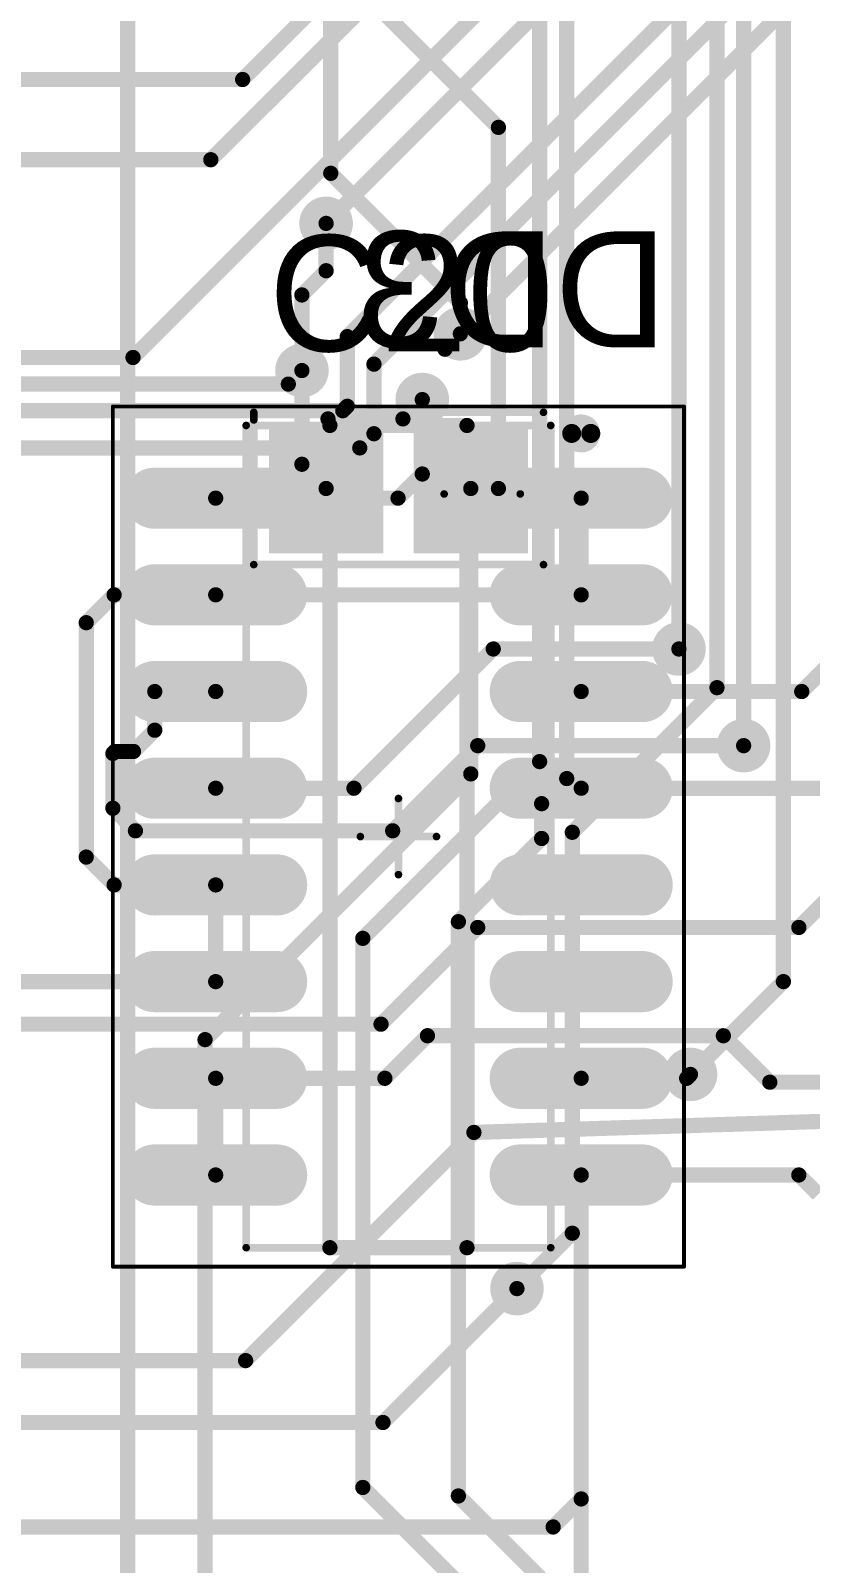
# Model space of a CAD drawing. Header units: millimetres. Extents: x 242 to 402, y 147 to 267.
# Drawn here: x 289.68 to 299.92, y 164.44 to 184.58 of the extents above; entities that cross this region are included whole.
import ezdxf

# ---------------------------------------------------------------- set-up
doc = ezdxf.new("R2010")
doc.units = ezdxf.units.MM
for name, color, linetype in [('BottomLayer', 5, 'Continuous'), ('BottomOverlay', 54, 'Continuous'), ('BottomPaste', 16, 'Continuous'), ('BottomSolder', 6, 'Continuous'), ('Mechanical13', 56, 'Continuous'), ('Mechanical15', 56, 'Continuous'), ('MultiLayer', 9, 'Continuous'), ('TopLayer', 1, 'Continuous'), ('TopOverlay', 2, 'Continuous'), ('TopPaste', 8, 'Continuous'), ('TopSolder', 216, 'Continuous'), ('ViaHoleLayer', 16, 'Continuous')]:
    doc.layers.add(name, color=color, linetype=linetype)

msp = doc.modelspace()

# ---------------------------------------------------------------- linework, layer by layer
at = {"layer": 'BottomLayer'}
for points, const_width in [([(292.049, 182.88), (301.879, 192.71)], 0.2), ([(291.027, 180.283), (302.895, 192.151)], 0.2), ([(293.563, 182.044), (302.146, 190.627)], 0.2), ([(293.841, 180.557), (302.895, 189.611)], 0.2), ([(292.467, 183.934), (296.159, 187.626)], 0.2), ([(294.191, 180.195), (301.067, 187.071)], 0.2), ([(295.123, 180.391), (300.279, 185.547)], 0.2), ([(282.537, 183.934), (292.467, 183.934)], 0.2), ([(285.178, 182.88), (292.049, 182.88)], 0.2), ([(293.841, 179.642), (293.841, 180.557)], 0.2), ([(285.82, 180.283), (291.027, 180.283)], 0.2), ([(293.067, 179.933), (293.245, 180.111)], 0.2), ([(294.191, 179.281), (294.191, 180.195)], 0.2), ([(289.141, 179.933), (293.067, 179.933)], 0.2), ([(294.826, 178.752), (294.826, 179.73)], 0.2), ([(289.286, 179.583), (293.782, 179.583)], 0.2), ([(293.782, 179.583), (293.841, 179.642)], 0.2), ([(294.005, 179.095), (294.191, 179.281)], 0.2), ([(289.293, 179.095), (294.005, 179.095)], 0.2), ([(294.508, 178.435), (294.826, 178.752)], 0.2), ([(291.313, 178.435), (292.913, 178.435)], 0.6), ([(296.113, 178.435), (297.713, 178.435)], 0.6), ([(292.113, 178.435), (294.508, 178.435)], 0.2), ([(296.913, 177.165), (296.913, 178.435)], 0.2), ([(291.313, 177.165), (292.913, 177.165)], 0.6), ([(296.113, 177.165), (297.713, 177.165)], 0.6), ([(290.413, 176.799), (290.779, 177.165)], 0.2), ([(290.779, 177.165), (292.113, 177.165)], 0.2), ([(292.113, 177.165), (296.913, 177.165)], 0.2), ([(290.413, 173.721), (290.413, 176.799)], 0.2), ([(293.929, 174.625), (295.758, 176.454)], 0.2), ([(295.758, 176.454), (298.196, 176.454)], 0.2), ([(291.313, 175.895), (292.913, 175.895)], 0.6), ([(296.113, 175.895), (297.713, 175.895)], 0.6), ([(299.809, 175.895), (300.126, 176.213)], 0.2), ([(291.313, 175.387), (291.313, 175.895)], 0.2), ([(291.313, 175.895), (292.113, 175.895)], 0.2), ([(296.913, 175.895), (299.809, 175.895)], 0.2), ([(299.771, 172.796), (302.717, 175.743)], 0.2), ([(291.033, 175.108), (291.313, 175.387)], 0.2), ([(290.763, 175.082), (290.788, 175.108)], 0.2), ([(290.763, 174.362), (290.763, 175.082)], 0.2), ([(290.788, 175.108), (291.033, 175.108)], 0.2), ([(294.437, 174.066), (295.554, 175.184)], 0.2), ([(295.554, 175.184), (299.046, 175.184)], 0.2), ([(291.313, 174.625), (292.913, 174.625)], 0.6), ([(296.113, 174.625), (297.713, 174.625)], 0.6), ([(292.113, 174.625), (293.929, 174.625)], 0.2), ([(296.913, 174.625), (300.876, 174.625)], 0.2), ([(290.763, 174.362), (291.059, 174.066)], 0.2), ([(291.059, 174.066), (294.437, 174.066)], 0.2), ([(290.413, 173.721), (290.779, 173.355)], 0.2), ([(291.313, 173.355), (292.913, 173.355)], 0.6), ([(296.113, 173.355), (297.713, 173.355)], 0.6), ([(290.779, 173.355), (292.113, 173.355)], 0.2), ([(292.113, 172.085), (292.113, 173.355)], 0.2), ([(294.284, 171.526), (295.554, 172.796)], 0.2), ([(295.554, 172.796), (299.771, 172.796)], 0.2), ([(291.313, 172.085), (292.913, 172.085)], 0.6), ([(296.113, 172.085), (297.713, 172.085)], 0.6), ([(275.019, 172.085), (292.113, 172.085)], 0.2), ([(286.525, 171.526), (294.284, 171.526)], 0.2), ([(294.335, 170.815), (294.894, 171.374)], 0.2), ([(294.894, 171.374), (298.78, 171.374)], 0.2), ([(298.78, 171.374), (299.39, 170.764)], 0.2), ([(291.313, 170.815), (292.913, 170.815)], 0.6), ([(296.113, 170.815), (297.713, 170.815)], 0.6), ([(298.298, 170.815), (298.348, 170.866)], 0.2), ([(292.113, 170.815), (294.335, 170.815)], 0.2), ([(292.113, 169.545), (292.113, 170.815)], 0.2), ([(296.913, 170.815), (298.298, 170.815)], 0.2), ([(299.39, 170.764), (358.47, 170.764)], 0.2), ([(295.504, 170.104), (301.904, 170.307)], 0.2), ([(292.506, 167.107), (295.504, 170.104)], 0.2), ([(291.313, 169.545), (292.913, 169.545)], 0.6), ([(296.113, 169.545), (297.713, 169.545)], 0.6), ([(296.913, 165.29), (296.913, 169.545)], 0.2), ([(296.913, 169.545), (299.771, 169.545)], 0.2), ([(299.771, 169.545), (300.025, 169.291)], 0.2), ([(294.31, 166.294), (296.069, 168.053)], 0.2), ([(279.044, 167.107), (292.506, 167.107)], 0.2), ([(275.996, 166.294), (294.31, 166.294)], 0.2), ([(296.545, 164.922), (296.913, 165.29)], 0.2), ([(296.913, 163.513), (296.913, 165.29)], 0.2), ([(275.196, 164.922), (296.545, 164.922)], 0.2)]:
    msp.add_lwpolyline(points, dxfattribs=dict(at, const_width=const_width))
for points, const_width in [([(292.417, 183.934, 1), (292.517, 183.934, 1)], 0.1), ([(292.417, 183.934, 1), (292.517, 183.934, 1)], 0.1), ([(291.999, 182.88, 1), (292.099, 182.88, 1)], 0.1), ([(291.999, 182.88, 1), (292.099, 182.88, 1)], 0.1), ([(293.438, 182.044, 1), (293.688, 182.044, 1)], 0.25), ([(293.513, 182.044, 1), (293.613, 182.044, 1)], 0.1), ([(295.201, 180.594, 1), (295.451, 180.594, 1)], 0.25), ([(293.791, 180.557, 1), (293.891, 180.557, 1)], 0.1), ([(293.791, 180.557, 1), (293.891, 180.557, 1)], 0.1), ([(290.977, 180.283, 1), (291.077, 180.283, 1)], 0.1), ([(290.977, 180.283, 1), (291.077, 180.283, 1)], 0.1), ([(295.073, 180.391, 1), (295.173, 180.391, 1)], 0.1), ([(293.12, 180.111, 1), (293.37, 180.111, 1)], 0.25), ([(293.195, 180.111, 1), (293.295, 180.111, 1)], 0.1), ([(294.141, 180.195, 1), (294.241, 180.195, 1)], 0.1), ([(294.141, 180.195, 1), (294.241, 180.195, 1)], 0.1), ([(293.017, 179.933, 1), (293.117, 179.933, 1)], 0.1), ([(293.017, 179.933, 1), (293.117, 179.933, 1)], 0.1), ([(294.701, 179.73, 1), (294.951, 179.73, 1)], 0.25), ([(294.776, 179.73, 1), (294.876, 179.73, 1)], 0.1), ([(293.732, 179.583, 1), (293.832, 179.583, 1)], 0.1), ([(293.732, 179.583, 1), (293.832, 179.583, 1)], 0.1), ([(293.791, 179.642, 1), (293.891, 179.642, 1)], 0.1), ([(293.791, 179.642, 1), (293.891, 179.642, 1)], 0.1), ([(294.141, 179.281, 1), (294.241, 179.281, 1)], 0.1), ([(294.141, 179.281, 1), (294.241, 179.281, 1)], 0.1), ([(293.955, 179.095, 1), (294.055, 179.095, 1)], 0.1), ([(293.955, 179.095, 1), (294.055, 179.095, 1)], 0.1), ([(294.776, 178.752, 1), (294.876, 178.752, 1)], 0.1), ([(294.776, 178.752, 1), (294.876, 178.752, 1)], 0.1), ([(291.163, 178.435, 1), (291.463, 178.435, 1)], 0.3), ([(292.763, 178.435, 1), (293.063, 178.435, 1)], 0.3), ([(295.963, 178.435, 1), (296.263, 178.435, 1)], 0.3), ([(297.563, 178.435, 1), (297.863, 178.435, 1)], 0.3), ([(292.063, 178.435, 1), (292.163, 178.435, 1)], 0.1), ([(294.458, 178.435, 1), (294.558, 178.435, 1)], 0.1), ([(294.458, 178.435, 1), (294.558, 178.435, 1)], 0.1), ([(296.863, 178.435, 1), (296.963, 178.435, 1)], 0.1), ([(291.163, 177.165, 1), (291.463, 177.165, 1)], 0.3), ([(292.763, 177.165, 1), (293.063, 177.165, 1)], 0.3), ([(295.963, 177.165, 1), (296.263, 177.165, 1)], 0.3), ([(297.563, 177.165, 1), (297.863, 177.165, 1)], 0.3), ([(290.729, 177.165, 1), (290.829, 177.165, 1)], 0.1), ([(290.729, 177.165, 1), (290.829, 177.165, 1)], 0.1), ([(292.063, 177.165, 1), (292.163, 177.165, 1)], 0.1), ([(292.063, 177.165, 1), (292.163, 177.165, 1)], 0.1), ([(296.863, 177.165, 1), (296.963, 177.165, 1)], 0.1), ([(296.863, 177.165, 1), (296.963, 177.165, 1)], 0.1), ([(290.363, 176.799, 1), (290.463, 176.799, 1)], 0.1), ([(290.363, 176.799, 1), (290.463, 176.799, 1)], 0.1), ([(295.708, 176.454, 1), (295.808, 176.454, 1)], 0.1), ([(295.708, 176.454, 1), (295.808, 176.454, 1)], 0.1), ([(298.071, 176.454, 1), (298.321, 176.454, 1)], 0.25), ([(298.146, 176.454, 1), (298.246, 176.454, 1)], 0.1), ([(291.163, 175.895, 1), (291.463, 175.895, 1)], 0.3), ([(292.763, 175.895, 1), (293.063, 175.895, 1)], 0.3), ([(295.963, 175.895, 1), (296.263, 175.895, 1)], 0.3), ([(297.563, 175.895, 1), (297.863, 175.895, 1)], 0.3), ([(291.263, 175.895, 1), (291.363, 175.895, 1)], 0.1), ([(291.263, 175.895, 1), (291.363, 175.895, 1)], 0.1), ([(292.063, 175.895, 1), (292.163, 175.895, 1)], 0.1), ([(296.863, 175.895, 1), (296.963, 175.895, 1)], 0.1), ([(299.759, 175.895, 1), (299.859, 175.895, 1)], 0.1), ([(299.759, 175.895, 1), (299.859, 175.895, 1)], 0.1), ([(291.263, 175.387, 1), (291.363, 175.387, 1)], 0.1), ([(291.263, 175.387, 1), (291.363, 175.387, 1)], 0.1), ([(298.921, 175.184, 1), (299.171, 175.184, 1)], 0.25), ([(290.713, 175.082, 1), (290.813, 175.082, 1)], 0.1), ([(290.713, 175.082, 1), (290.813, 175.082, 1)], 0.1), ([(290.738, 175.108, 1), (290.838, 175.108, 1)], 0.1), ([(290.738, 175.108, 1), (290.838, 175.108, 1)], 0.1), ([(290.983, 175.108, 1), (291.083, 175.108, 1)], 0.1), ([(290.983, 175.108, 1), (291.083, 175.108, 1)], 0.1), ([(295.504, 175.184, 1), (295.604, 175.184, 1)], 0.1), ([(295.504, 175.184, 1), (295.604, 175.184, 1)], 0.1), ([(298.996, 175.184, 1), (299.096, 175.184, 1)], 0.1), ([(291.163, 174.625, 1), (291.463, 174.625, 1)], 0.3), ([(292.763, 174.625, 1), (293.063, 174.625, 1)], 0.3), ([(295.963, 174.625, 1), (296.263, 174.625, 1)], 0.3), ([(297.563, 174.625, 1), (297.863, 174.625, 1)], 0.3), ([(292.063, 174.625, 1), (292.163, 174.625, 1)], 0.1), ([(293.879, 174.625, 1), (293.979, 174.625, 1)], 0.1), ([(293.879, 174.625, 1), (293.979, 174.625, 1)], 0.1), ([(296.863, 174.625, 1), (296.963, 174.625, 1)], 0.1), ([(290.713, 174.362, 1), (290.813, 174.362, 1)], 0.1), ([(290.713, 174.362, 1), (290.813, 174.362, 1)], 0.1), ([(291.009, 174.066, 1), (291.109, 174.066, 1)], 0.1), ([(291.009, 174.066, 1), (291.109, 174.066, 1)], 0.1), ([(294.387, 174.066, 1), (294.487, 174.066, 1)], 0.1), ([(294.387, 174.066, 1), (294.487, 174.066, 1)], 0.1), ([(290.363, 173.721, 1), (290.463, 173.721, 1)], 0.1), ([(290.363, 173.721, 1), (290.463, 173.721, 1)], 0.1), ([(291.163, 173.355, 1), (291.463, 173.355, 1)], 0.3), ([(292.763, 173.355, 1), (293.063, 173.355, 1)], 0.3), ([(295.963, 173.355, 1), (296.263, 173.355, 1)], 0.3), ([(297.563, 173.355, 1), (297.863, 173.355, 1)], 0.3), ([(290.729, 173.355, 1), (290.829, 173.355, 1)], 0.1), ([(290.729, 173.355, 1), (290.829, 173.355, 1)], 0.1), ([(292.063, 173.355, 1), (292.163, 173.355, 1)], 0.1), ([(292.063, 173.355, 1), (292.163, 173.355, 1)], 0.1), ([(295.504, 172.796, 1), (295.604, 172.796, 1)], 0.1), ([(295.504, 172.796, 1), (295.604, 172.796, 1)], 0.1), ([(299.721, 172.796, 1), (299.821, 172.796, 1)], 0.1), ([(299.721, 172.796, 1), (299.821, 172.796, 1)], 0.1), ([(291.163, 172.085, 1), (291.463, 172.085, 1)], 0.3), ([(292.763, 172.085, 1), (293.063, 172.085, 1)], 0.3), ([(295.963, 172.085, 1), (296.263, 172.085, 1)], 0.3), ([(297.563, 172.085, 1), (297.863, 172.085, 1)], 0.3), ([(292.063, 172.085, 1), (292.163, 172.085, 1)], 0.1), ([(292.063, 172.085, 1), (292.163, 172.085, 1)], 0.1), ([(294.234, 171.526, 1), (294.334, 171.526, 1)], 0.1), ([(294.234, 171.526, 1), (294.334, 171.526, 1)], 0.1), ([(294.844, 171.374, 1), (294.944, 171.374, 1)], 0.1), ([(294.844, 171.374, 1), (294.944, 171.374, 1)], 0.1), ([(298.73, 171.374, 1), (298.83, 171.374, 1)], 0.1), ([(298.73, 171.374, 1), (298.83, 171.374, 1)], 0.1), ([(291.163, 170.815, 1), (291.463, 170.815, 1)], 0.3), ([(292.763, 170.815, 1), (293.063, 170.815, 1)], 0.3), ([(295.963, 170.815, 1), (296.263, 170.815, 1)], 0.3), ([(297.563, 170.815, 1), (297.863, 170.815, 1)], 0.3), ([(298.223, 170.866, 1), (298.473, 170.866, 1)], 0.25), ([(298.298, 170.866, 1), (298.398, 170.866, 1)], 0.1), ([(292.063, 170.815, 1), (292.163, 170.815, 1)], 0.1), ([(292.063, 170.815, 1), (292.163, 170.815, 1)], 0.1), ([(294.285, 170.815, 1), (294.385, 170.815, 1)], 0.1), ([(294.285, 170.815, 1), (294.385, 170.815, 1)], 0.1), ([(296.863, 170.815, 1), (296.963, 170.815, 1)], 0.1), ([(298.248, 170.815, 1), (298.348, 170.815, 1)], 0.1), ([(298.248, 170.815, 1), (298.348, 170.815, 1)], 0.1), ([(299.34, 170.764, 1), (299.44, 170.764, 1)], 0.1), ([(299.34, 170.764, 1), (299.44, 170.764, 1)], 0.1), ([(295.454, 170.104, 1), (295.554, 170.104, 1)], 0.1), ([(295.454, 170.104, 1), (295.554, 170.104, 1)], 0.1), ([(291.163, 169.545, 1), (291.463, 169.545, 1)], 0.3), ([(292.763, 169.545, 1), (293.063, 169.545, 1)], 0.3), ([(295.963, 169.545, 1), (296.263, 169.545, 1)], 0.3), ([(297.563, 169.545, 1), (297.863, 169.545, 1)], 0.3), ([(292.063, 169.545, 1), (292.163, 169.545, 1)], 0.1), ([(296.863, 169.545, 1), (296.963, 169.545, 1)], 0.1), ([(296.863, 169.545, 1), (296.963, 169.545, 1)], 0.1), ([(299.721, 169.545, 1), (299.821, 169.545, 1)], 0.1), ([(299.721, 169.545, 1), (299.821, 169.545, 1)], 0.1), ([(295.944, 168.053, 1), (296.194, 168.053, 1)], 0.25), ([(296.019, 168.053, 1), (296.119, 168.053, 1)], 0.1), ([(292.456, 167.107, 1), (292.556, 167.107, 1)], 0.1), ([(292.456, 167.107, 1), (292.556, 167.107, 1)], 0.1), ([(294.26, 166.294, 1), (294.36, 166.294, 1)], 0.1), ([(294.26, 166.294, 1), (294.36, 166.294, 1)], 0.1), ([(296.863, 165.29, 1), (296.963, 165.29, 1)], 0.1), ([(296.863, 165.29, 1), (296.963, 165.29, 1)], 0.1), ([(296.863, 165.29, 1), (296.963, 165.29, 1)], 0.1), ([(296.495, 164.922, 1), (296.595, 164.922, 1)], 0.1), ([(296.495, 164.922, 1), (296.595, 164.922, 1)], 0.1)]:
    msp.add_lwpolyline(points, format="xyb", close=True, dxfattribs=dict(at, const_width=const_width))
at = {"layer": 'BottomOverlay', "const_width": 0.2}
for points in [[(293.613, 168.59), (293.613, 179.39)], [(293.613, 179.39), (295.413, 179.39)], [(295.413, 168.59), (295.413, 179.39)], [(293.613, 168.59), (295.413, 168.59)]]:
    msp.add_lwpolyline(points, dxfattribs=at)
at = {"layer": 'BottomOverlay'}
for points, const_width in [([(293.563, 179.39, 1), (293.663, 179.39, 1)], 0.1), ([(293.563, 179.39, 1), (293.663, 179.39, 1)], 0.1), ([(295.363, 179.39, 1), (295.463, 179.39, 1)], 0.1), ([(295.363, 179.39, 1), (295.463, 179.39, 1)], 0.1), ([(297.038, 179.285, 1), (296.788, 179.285, 1)], 0.25), ([(296.726, 179.285, 1), (296.85, 179.285, 1)], 0.125), ([(296.976, 179.285, 1), (297.101, 179.285, 1)], 0.125), ([(293.563, 168.59, 1), (293.663, 168.59, 1)], 0.1), ([(293.563, 168.59, 1), (293.663, 168.59, 1)], 0.1), ([(295.363, 168.59, 1), (295.463, 168.59, 1)], 0.1), ([(295.363, 168.59, 1), (295.463, 168.59, 1)], 0.1)]:
    msp.add_lwpolyline(points, format="xyb", close=True, dxfattribs=dict(at, const_width=const_width))
at = {"layer": 'BottomPaste', "const_width": 0.6}
for points in [[(291.313, 178.435), (292.913, 178.435)], [(296.113, 178.435), (297.713, 178.435)], [(291.313, 177.165), (292.913, 177.165)], [(296.113, 177.165), (297.713, 177.165)], [(291.313, 175.895), (292.913, 175.895)], [(296.113, 175.895), (297.713, 175.895)], [(291.313, 174.625), (292.913, 174.625)], [(296.113, 174.625), (297.713, 174.625)], [(291.313, 173.355), (292.913, 173.355)], [(296.113, 173.355), (297.713, 173.355)], [(291.313, 172.085), (292.913, 172.085)], [(296.113, 172.085), (297.713, 172.085)], [(291.313, 170.815), (292.913, 170.815)], [(296.113, 170.815), (297.713, 170.815)], [(291.313, 169.545), (292.913, 169.545)], [(296.113, 169.545), (297.713, 169.545)]]:
    msp.add_lwpolyline(points, dxfattribs=at)
at = {"layer": 'BottomPaste', "const_width": 0.3}
for points in [[(291.163, 178.435, 1), (291.463, 178.435, 1)], [(292.763, 178.435, 1), (293.063, 178.435, 1)], [(295.963, 178.435, 1), (296.263, 178.435, 1)], [(297.563, 178.435, 1), (297.863, 178.435, 1)], [(291.163, 177.165, 1), (291.463, 177.165, 1)], [(292.763, 177.165, 1), (293.063, 177.165, 1)], [(295.963, 177.165, 1), (296.263, 177.165, 1)], [(297.563, 177.165, 1), (297.863, 177.165, 1)], [(291.163, 175.895, 1), (291.463, 175.895, 1)], [(292.763, 175.895, 1), (293.063, 175.895, 1)], [(295.963, 175.895, 1), (296.263, 175.895, 1)], [(297.563, 175.895, 1), (297.863, 175.895, 1)], [(291.163, 174.625, 1), (291.463, 174.625, 1)], [(292.763, 174.625, 1), (293.063, 174.625, 1)], [(295.963, 174.625, 1), (296.263, 174.625, 1)], [(297.563, 174.625, 1), (297.863, 174.625, 1)], [(291.163, 173.355, 1), (291.463, 173.355, 1)], [(292.763, 173.355, 1), (293.063, 173.355, 1)], [(295.963, 173.355, 1), (296.263, 173.355, 1)], [(297.563, 173.355, 1), (297.863, 173.355, 1)], [(291.163, 172.085, 1), (291.463, 172.085, 1)], [(292.763, 172.085, 1), (293.063, 172.085, 1)], [(295.963, 172.085, 1), (296.263, 172.085, 1)], [(297.563, 172.085, 1), (297.863, 172.085, 1)], [(291.163, 170.815, 1), (291.463, 170.815, 1)], [(292.763, 170.815, 1), (293.063, 170.815, 1)], [(295.963, 170.815, 1), (296.263, 170.815, 1)], [(297.563, 170.815, 1), (297.863, 170.815, 1)], [(291.163, 169.545, 1), (291.463, 169.545, 1)], [(292.763, 169.545, 1), (293.063, 169.545, 1)], [(295.963, 169.545, 1), (296.263, 169.545, 1)], [(297.563, 169.545, 1), (297.863, 169.545, 1)]]:
    msp.add_lwpolyline(points, format="xyb", close=True, dxfattribs=at)
at = {"layer": 'BottomSolder'}
for points, const_width in [([(293.387, 182.044, 1), (293.739, 182.044, 1)], 0.352), ([(295.15, 180.594, 1), (295.502, 180.594, 1)], 0.352), ([(293.07, 180.111, 1), (293.421, 180.111, 1)], 0.352), ([(294.65, 179.73, 1), (295.002, 179.73, 1)], 0.352), ([(291.112, 178.435, 1), (291.514, 178.435, 1)], 0.402), ([(292.712, 178.435, 1), (293.114, 178.435, 1)], 0.402), ([(295.912, 178.435, 1), (296.314, 178.435, 1)], 0.402), ([(297.512, 178.435, 1), (297.914, 178.435, 1)], 0.402), ([(291.112, 177.165, 1), (291.514, 177.165, 1)], 0.402), ([(292.712, 177.165, 1), (293.114, 177.165, 1)], 0.402), ([(295.912, 177.165, 1), (296.314, 177.165, 1)], 0.402), ([(297.512, 177.165, 1), (297.914, 177.165, 1)], 0.402), ([(298.02, 176.454, 1), (298.372, 176.454, 1)], 0.352), ([(291.112, 175.895, 1), (291.514, 175.895, 1)], 0.402), ([(292.712, 175.895, 1), (293.114, 175.895, 1)], 0.402), ([(295.912, 175.895, 1), (296.314, 175.895, 1)], 0.402), ([(297.512, 175.895, 1), (297.914, 175.895, 1)], 0.402), ([(298.87, 175.184, 1), (299.222, 175.184, 1)], 0.352), ([(291.112, 174.625, 1), (291.514, 174.625, 1)], 0.402), ([(292.712, 174.625, 1), (293.114, 174.625, 1)], 0.402), ([(295.912, 174.625, 1), (296.314, 174.625, 1)], 0.402), ([(297.512, 174.625, 1), (297.914, 174.625, 1)], 0.402), ([(291.112, 173.355, 1), (291.514, 173.355, 1)], 0.402), ([(292.712, 173.355, 1), (293.114, 173.355, 1)], 0.402), ([(295.912, 173.355, 1), (296.314, 173.355, 1)], 0.402), ([(297.512, 173.355, 1), (297.914, 173.355, 1)], 0.402), ([(291.112, 172.085, 1), (291.514, 172.085, 1)], 0.402), ([(292.712, 172.085, 1), (293.114, 172.085, 1)], 0.402), ([(295.912, 172.085, 1), (296.314, 172.085, 1)], 0.402), ([(297.512, 172.085, 1), (297.914, 172.085, 1)], 0.402), ([(291.112, 170.815, 1), (291.514, 170.815, 1)], 0.402), ([(292.712, 170.815, 1), (293.114, 170.815, 1)], 0.402), ([(295.912, 170.815, 1), (296.314, 170.815, 1)], 0.402), ([(297.512, 170.815, 1), (297.914, 170.815, 1)], 0.402), ([(298.173, 170.866, 1), (298.524, 170.866, 1)], 0.352), ([(291.112, 169.545, 1), (291.514, 169.545, 1)], 0.402), ([(292.712, 169.545, 1), (293.114, 169.545, 1)], 0.402), ([(295.912, 169.545, 1), (296.314, 169.545, 1)], 0.402), ([(297.512, 169.545, 1), (297.914, 169.545, 1)], 0.402), ([(295.894, 168.053, 1), (296.245, 168.053, 1)], 0.352)]:
    msp.add_lwpolyline(points, format="xyb", close=True, dxfattribs=dict(at, const_width=const_width))
at = {"layer": 'BottomSolder', "const_width": 0.803}
for points in [[(291.313, 178.435), (292.913, 178.435)], [(296.113, 178.435), (297.713, 178.435)], [(291.313, 177.165), (292.913, 177.165)], [(296.113, 177.165), (297.713, 177.165)], [(291.313, 175.895), (292.913, 175.895)], [(296.113, 175.895), (297.713, 175.895)], [(291.313, 174.625), (292.913, 174.625)], [(296.113, 174.625), (297.713, 174.625)], [(291.313, 173.355), (292.913, 173.355)], [(296.113, 173.355), (297.713, 173.355)], [(291.313, 172.085), (292.913, 172.085)], [(296.113, 172.085), (297.713, 172.085)], [(291.313, 170.815), (292.913, 170.815)], [(296.113, 170.815), (297.713, 170.815)], [(291.313, 169.545), (292.913, 169.545)], [(296.113, 169.545), (297.713, 169.545)]]:
    msp.add_lwpolyline(points, dxfattribs=at)
at = {"layer": 'Mechanical13', "const_width": 0.1}
for points in [[(292.513, 168.59), (292.513, 179.39)], [(292.513, 179.39), (296.513, 179.39)], [(296.513, 168.59), (296.513, 179.39)], [(292.513, 168.59), (296.513, 168.59)]]:
    msp.add_lwpolyline(points, dxfattribs=at)
at = {"layer": 'Mechanical13'}
for points, const_width in [([(292.488, 179.39, 1), (292.538, 179.39, 1)], 0.05), ([(292.488, 179.39, 1), (292.538, 179.39, 1)], 0.05), ([(296.488, 179.39, 1), (296.538, 179.39, 1)], 0.05), ([(296.488, 179.39, 1), (296.538, 179.39, 1)], 0.05), ([(296.113, 178.49, 1), (295.113, 178.49, 1)], 0.1), ([(295.088, 178.49, 1), (295.138, 178.49, 1)], 0.05), ([(296.088, 178.49, 1), (296.138, 178.49, 1)], 0.05), ([(292.488, 168.59, 1), (292.538, 168.59, 1)], 0.05), ([(292.488, 168.59, 1), (292.538, 168.59, 1)], 0.05), ([(296.488, 168.59, 1), (296.538, 168.59, 1)], 0.05), ([(296.488, 168.59, 1), (296.538, 168.59, 1)], 0.05)]:
    msp.add_lwpolyline(points, format="xyb", close=True, dxfattribs=dict(at, const_width=const_width))
at = {"layer": 'Mechanical15'}
for points, const_width in [([(290.763, 168.34), (290.763, 179.64)], 0.05), ([(290.763, 179.64), (298.263, 179.64)], 0.05), ([(298.263, 168.34), (298.263, 179.64)], 0.05), ([(294.513, 173.49), (294.513, 174.49)], 0.1), ([(294.013, 173.99), (295.013, 173.99)], 0.1), ([(290.763, 168.34), (298.263, 168.34)], 0.05)]:
    msp.add_lwpolyline(points, dxfattribs=dict(at, const_width=const_width))
for points, const_width in [([(290.75, 179.64, 1), (290.775, 179.64, 1)], 0.025), ([(290.75, 179.64, 1), (290.775, 179.64, 1)], 0.025), ([(298.251, 179.64, 1), (298.276, 179.64, 1)], 0.025), ([(298.251, 179.64, 1), (298.276, 179.64, 1)], 0.025), ([(294.488, 174.49, 1), (294.538, 174.49, 1)], 0.05), ([(293.988, 173.99, 1), (294.038, 173.99, 1)], 0.05), ([(294.988, 173.99, 1), (295.038, 173.99, 1)], 0.05), ([(294.488, 173.49, 1), (294.538, 173.49, 1)], 0.05), ([(290.75, 168.34, 1), (290.775, 168.34, 1)], 0.025), ([(290.75, 168.34, 1), (290.775, 168.34, 1)], 0.025), ([(298.251, 168.34, 1), (298.276, 168.34, 1)], 0.025), ([(298.251, 168.34, 1), (298.276, 168.34, 1)], 0.025)]:
    msp.add_lwpolyline(points, format="xyb", close=True, dxfattribs=dict(at, const_width=const_width))
at = {"layer": 'MultiLayer', "const_width": 0.25}
for points in [[(293.438, 182.044, 1), (293.688, 182.044, 1)], [(295.201, 180.594, 1), (295.451, 180.594, 1)], [(293.12, 180.111, 1), (293.37, 180.111, 1)], [(294.701, 179.73, 1), (294.951, 179.73, 1)], [(298.071, 176.454, 1), (298.321, 176.454, 1)], [(298.921, 175.184, 1), (299.171, 175.184, 1)], [(298.223, 170.866, 1), (298.473, 170.866, 1)], [(295.944, 168.053, 1), (296.194, 168.053, 1)]]:
    msp.add_lwpolyline(points, format="xyb", close=True, dxfattribs=at)
at = {"layer": 'TopLayer', "const_width": 0.2}
for points in [[(299.568, 172.085), (299.568, 219.405)], [(299.046, 175.184), (299.046, 215.075)], [(298.696, 175.946), (298.696, 199.347)], [(296.723, 174.752), (296.723, 189.154)], [(298.196, 176.454), (298.196, 188.798)], [(296.367, 174.975), (296.367, 186.766)], [(293.624, 182.702), (293.624, 186.373)], [(290.957, 153.162), (290.957, 185.468)], [(294.127, 185.003), (295.826, 183.305)], [(295.826, 178.562), (295.826, 183.305)], [(293.624, 182.702), (295.326, 181)], [(293.563, 181.422), (293.563, 182.044)], [(293.245, 181.104), (293.563, 181.422)], [(293.245, 180.111), (293.245, 181.104)], [(295.326, 180.594), (295.326, 181)], [(293.245, 178.88), (293.245, 180.111)], [(294.572, 179.476), (294.826, 179.73)], [(293.563, 178.562), (293.588, 179.476)], [(293.588, 179.476), (294.572, 179.476)], [(293.245, 178.88), (293.563, 178.562)], [(295.463, 174.813), (295.463, 178.562)], [(295.463, 178.562), (295.826, 178.562)], [(296.796, 174.046), (298.696, 175.946)], [(294.045, 172.653), (296.367, 174.975)], [(291.973, 171.323), (295.463, 174.813)], [(296.393, 174.422), (296.723, 174.752)], [(296.393, 173.965), (296.393, 174.422)], [(296.796, 168.78), (296.796, 174.046)], [(295.3, 172.872), (296.393, 173.965)], [(295.3, 165.329), (295.3, 172.872)], [(294.045, 165.441), (294.045, 172.653)], [(298.348, 170.866), (299.568, 172.085)], [(291.973, 157.226), (291.973, 171.323)], [(296.069, 168.053), (296.796, 168.78)], [(294.045, 165.441), (305.13, 154.356)], [(295.3, 165.329), (305.003, 155.626)]]:
    msp.add_lwpolyline(points, dxfattribs=at)
at = {"layer": 'TopLayer'}
for points, const_width in [([(295.776, 183.305, 1), (295.876, 183.305, 1)], 0.1), ([(295.776, 183.305, 1), (295.876, 183.305, 1)], 0.1), ([(293.574, 182.702, 1), (293.674, 182.702, 1)], 0.1), ([(293.574, 182.702, 1), (293.674, 182.702, 1)], 0.1), ([(293.438, 182.044, 1), (293.688, 182.044, 1)], 0.25), ([(293.513, 182.044, 1), (293.613, 182.044, 1)], 0.1), ([(293.513, 181.422, 1), (293.613, 181.422, 1)], 0.1), ([(293.513, 181.422, 1), (293.613, 181.422, 1)], 0.1), ([(293.195, 181.104, 1), (293.295, 181.104, 1)], 0.1), ([(293.195, 181.104, 1), (293.295, 181.104, 1)], 0.1), ([(295.276, 181, 1), (295.376, 181, 1)], 0.1), ([(295.276, 181, 1), (295.376, 181, 1)], 0.1), ([(295.201, 180.594, 1), (295.451, 180.594, 1)], 0.25), ([(295.276, 180.594, 1), (295.376, 180.594, 1)], 0.1), ([(293.12, 180.111, 1), (293.37, 180.111, 1)], 0.25), ([(293.195, 180.111, 1), (293.295, 180.111, 1)], 0.1), ([(293.195, 180.111, 1), (293.295, 180.111, 1)], 0.1), ([(294.701, 179.73, 1), (294.951, 179.73, 1)], 0.25), ([(294.776, 179.73, 1), (294.876, 179.73, 1)], 0.1), ([(293.538, 179.476, 1), (293.638, 179.476, 1)], 0.1), ([(293.538, 179.476, 1), (293.638, 179.476, 1)], 0.1), ([(294.522, 179.476, 1), (294.622, 179.476, 1)], 0.1), ([(294.522, 179.476, 1), (294.622, 179.476, 1)], 0.1), ([(293.195, 178.88, 1), (293.295, 178.88, 1)], 0.1), ([(293.195, 178.88, 1), (293.295, 178.88, 1)], 0.1), ([(293.513, 178.562, 1), (293.613, 178.562, 1)], 0.1), ([(293.513, 178.562, 1), (293.613, 178.562, 1)], 0.1), ([(295.413, 178.562, 1), (295.513, 178.562, 1)], 0.1), ([(295.413, 178.562, 1), (295.513, 178.562, 1)], 0.1), ([(295.776, 178.562, 1), (295.876, 178.562, 1)], 0.1), ([(295.776, 178.562, 1), (295.876, 178.562, 1)], 0.1), ([(298.071, 176.454, 1), (298.321, 176.454, 1)], 0.25), ([(298.146, 176.454, 1), (298.246, 176.454, 1)], 0.1), ([(298.646, 175.946, 1), (298.746, 175.946, 1)], 0.1), ([(298.646, 175.946, 1), (298.746, 175.946, 1)], 0.1), ([(298.921, 175.184, 1), (299.171, 175.184, 1)], 0.25), ([(298.996, 175.184, 1), (299.096, 175.184, 1)], 0.1), ([(296.317, 174.975, 1), (296.417, 174.975, 1)], 0.1), ([(296.317, 174.975, 1), (296.417, 174.975, 1)], 0.1), ([(295.413, 174.813, 1), (295.513, 174.813, 1)], 0.1), ([(295.413, 174.813, 1), (295.513, 174.813, 1)], 0.1), ([(296.673, 174.752, 1), (296.773, 174.752, 1)], 0.1), ([(296.673, 174.752, 1), (296.773, 174.752, 1)], 0.1), ([(296.343, 174.422, 1), (296.443, 174.422, 1)], 0.1), ([(296.343, 174.422, 1), (296.443, 174.422, 1)], 0.1), ([(296.746, 174.046, 1), (296.846, 174.046, 1)], 0.1), ([(296.746, 174.046, 1), (296.846, 174.046, 1)], 0.1), ([(296.343, 173.965, 1), (296.443, 173.965, 1)], 0.1), ([(296.343, 173.965, 1), (296.443, 173.965, 1)], 0.1), ([(295.25, 172.872, 1), (295.35, 172.872, 1)], 0.1), ([(295.25, 172.872, 1), (295.35, 172.872, 1)], 0.1), ([(293.995, 172.653, 1), (294.095, 172.653, 1)], 0.1), ([(293.995, 172.653, 1), (294.095, 172.653, 1)], 0.1), ([(299.518, 172.085, 1), (299.618, 172.085, 1)], 0.1), ([(299.518, 172.085, 1), (299.618, 172.085, 1)], 0.1), ([(291.923, 171.323, 1), (292.023, 171.323, 1)], 0.1), ([(291.923, 171.323, 1), (292.023, 171.323, 1)], 0.1), ([(298.223, 170.866, 1), (298.473, 170.866, 1)], 0.25), ([(298.298, 170.866, 1), (298.398, 170.866, 1)], 0.1), ([(296.746, 168.78, 1), (296.846, 168.78, 1)], 0.1), ([(296.746, 168.78, 1), (296.846, 168.78, 1)], 0.1), ([(295.944, 168.053, 1), (296.194, 168.053, 1)], 0.25), ([(296.019, 168.053, 1), (296.119, 168.053, 1)], 0.1), ([(293.995, 165.441, 1), (294.095, 165.441, 1)], 0.1), ([(293.995, 165.441, 1), (294.095, 165.441, 1)], 0.1), ([(295.25, 165.329, 1), (295.35, 165.329, 1)], 0.1), ([(295.25, 165.329, 1), (295.35, 165.329, 1)], 0.1)]:
    msp.add_lwpolyline(points, format="xyb", close=True, dxfattribs=dict(at, const_width=const_width))
for points in [[(294.213, 177.812), (294.213, 179.312), (292.913, 177.812), (292.913, 179.312)], [(296.113, 177.812), (296.113, 179.312), (294.813, 177.812), (294.813, 179.312)]]:
    msp.add_solid(points, dxfattribs=at)
at = {"layer": 'TopOverlay', "const_width": 0.1}
for points in [[(292.613, 179.462), (292.613, 179.562)], [(292.613, 179.562), (296.418, 179.562)], [(296.418, 177.562), (296.418, 179.562)], [(292.613, 177.562), (292.613, 179.462)], [(292.613, 177.562), (296.418, 177.562)]]:
    msp.add_lwpolyline(points, dxfattribs=at)
at = {"layer": 'TopOverlay', "const_width": 0.05}
for points in [[(292.588, 179.562, 1), (292.638, 179.562, 1)], [(292.588, 179.562, 1), (292.638, 179.562, 1)], [(296.393, 179.562, 1), (296.443, 179.562, 1)], [(296.393, 179.562, 1), (296.443, 179.562, 1)], [(292.588, 179.462, 1), (292.638, 179.462, 1)], [(292.588, 179.462, 1), (292.638, 179.462, 1)], [(292.588, 177.562, 1), (292.638, 177.562, 1)], [(292.588, 177.562, 1), (292.638, 177.562, 1)], [(296.393, 177.562, 1), (296.443, 177.562, 1)], [(296.393, 177.562, 1), (296.443, 177.562, 1)]]:
    msp.add_lwpolyline(points, format="xyb", close=True, dxfattribs=at)
at = {"layer": 'TopPaste'}
for points in [[(294.213, 177.812), (294.213, 179.312), (292.913, 177.812), (292.913, 179.312)], [(296.113, 177.812), (296.113, 179.312), (294.813, 177.812), (294.813, 179.312)]]:
    msp.add_solid(points, dxfattribs=at)
at = {"layer": 'TopSolder', "const_width": 0.352}
for points in [[(293.387, 182.044, 1), (293.739, 182.044, 1)], [(295.15, 180.594, 1), (295.502, 180.594, 1)], [(293.07, 180.111, 1), (293.421, 180.111, 1)], [(294.65, 179.73, 1), (295.002, 179.73, 1)], [(298.02, 176.454, 1), (298.372, 176.454, 1)], [(298.87, 175.184, 1), (299.222, 175.184, 1)], [(298.173, 170.866, 1), (298.524, 170.866, 1)], [(295.894, 168.053, 1), (296.245, 168.053, 1)]]:
    msp.add_lwpolyline(points, format="xyb", close=True, dxfattribs=at)
at = {"layer": 'TopSolder'}
for points in [[(294.315, 177.71), (294.315, 179.414), (292.811, 177.71), (292.811, 179.414)], [(296.215, 177.71), (296.215, 179.414), (294.711, 177.71), (294.711, 179.414)]]:
    msp.add_solid(points, dxfattribs=at)
at = {"layer": 'ViaHoleLayer', "const_width": 0.15}
for points in [[(293.488, 182.044, 1), (293.638, 182.044, 1)], [(295.251, 180.594, 1), (295.401, 180.594, 1)], [(293.17, 180.111, 1), (293.32, 180.111, 1)], [(294.751, 179.73, 1), (294.901, 179.73, 1)], [(298.121, 176.454, 1), (298.271, 176.454, 1)], [(298.971, 175.184, 1), (299.121, 175.184, 1)], [(298.273, 170.866, 1), (298.423, 170.866, 1)], [(295.994, 168.053, 1), (296.144, 168.053, 1)]]:
    msp.add_lwpolyline(points, format="xyb", close=True, dxfattribs=at)

# ---------------------------------------------------------------- texts
at = {"layer": 'BottomOverlay', "text_generation_flag": 2}
msp.add_text('DD3', height=1.524, rotation=360, dxfattribs=at).set_placement((298.044, 180.416))
at = {"layer": 'TopOverlay'}
msp.add_text('C20', height=1.524, rotation=360, dxfattribs=at).set_placement((292.811, 180.365))

doc.saveas('drawing.dxf')
